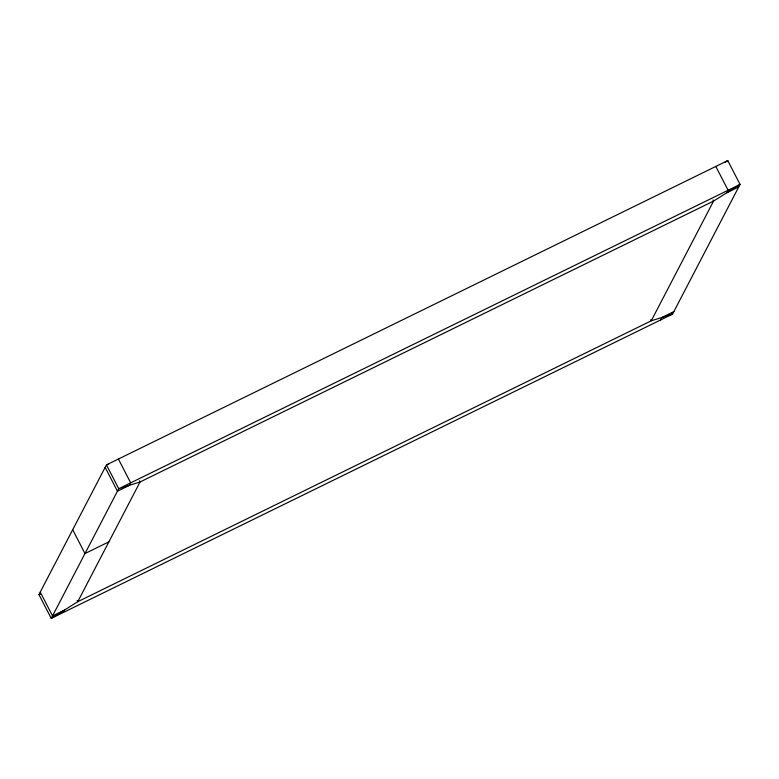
<?xml version="1.0" encoding="UTF-8"?>
<svg xmlns="http://www.w3.org/2000/svg" width="779" height="779" viewBox="0 0 779 779"><rect width="100%" height="100%" fill="white"/><g stroke="black" fill="none" stroke-linecap="round" stroke-linejoin="round"><path stroke-width="1.17" d="M63.187 612.547L64.482 610.054L52.534 615.907L40.245 592.098M727.197 161.691L727.761 160.601L740.05 184.409L672.55 314.112L51.239 618.399L38.95 594.591L106.45 464.888L727.761 160.601L726.106 161.643M660.602 319.965L661.897 317.462L673.845 311.61M40.196 593.812L38.95 594.591L40.44 593.861M724.86 162.422L725.687 161.905M738.755 186.902L726.807 192.754L728.102 190.261L715.813 166.453M108.885 541.853L84.989 553.557L72.7 529.739M108.787 464.157L106.45 464.888L118.739 488.706L51.239 618.399L77.734 601.709L651.244 320.821L672.55 314.112L671.78 312.622M712.98 199.979L713.554 201.099L651.244 320.821L650.669 319.711M139.47 480.867L140.045 481.987L77.734 601.709L77.16 600.599M118.398 459.035L130.687 482.853L129.392 485.346L117.444 491.198L105.155 467.39M740.05 184.409L713.554 201.099L140.045 481.987L118.739 488.706L740.05 184.409"/></g></svg>
